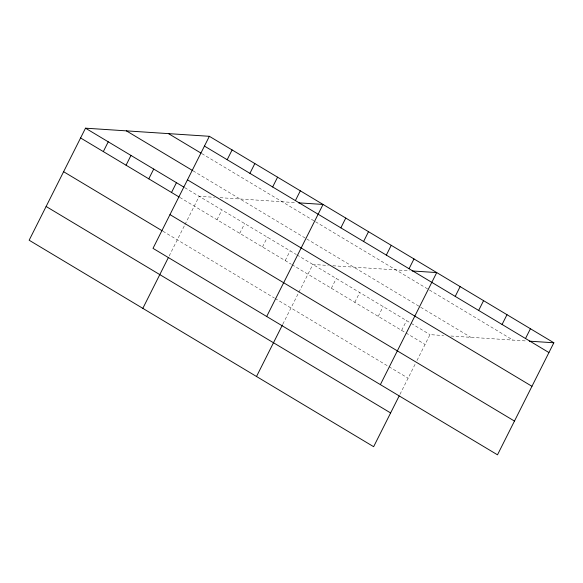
<?xml version="1.0" encoding="UTF-8"?>
<svg xmlns="http://www.w3.org/2000/svg" width="583" height="583" viewBox="0 0 583 583"><rect width="100%" height="100%" fill="white"/><g stroke="black" fill="none" stroke-linecap="round" stroke-linejoin="round"><path stroke-width="0.44" stroke-dasharray="2.92 2.19" d="M169.157 256.01L184.563 225.373M184.971 224.572L199.182 196.311L214.624 197.324M217 219.718L221.919 209.938M239.737 233.346L244.656 223.566M262.474 246.973L267.393 237.194M285.211 260.601L290.13 250.821M282.835 324.148L312.867 264.449L328.309 265.462M331.37 288.264L336.289 278.485M354.799 302.307L359.718 292.528M378.221 316.343L383.14 306.563M401.643 330.386L406.562 320.606M399.967 394.348L415.373 363.712M416.991 360.498L429.992 334.642L443.612 335.538M220.075 197.681L295.792 202.651M332.849 265.761L409.477 270.789M450.885 336.019L526.602 340.989M201.835 153.613L314.762 221.292M315.52 221.744L428.643 289.547M429.431 290.013L512.974 340.093M193.068 170.834L305.995 238.513M306.753 238.964L470.867 337.331M184.782 187.682L296.193 254.45M296.951 254.909L410.468 322.946M411.248 323.412L429.992 334.642M179.863 197.462L291.274 264.23M292.032 264.689L425.073 344.429M162.89 231.211L274.301 297.979M275.059 298.438L408.1 378.178"/><path stroke-width="0.87" d="M209.363 136.305L153.008 248.358L497.496 454.82L553.85 342.775L209.363 136.305L85.504 128.18L29.15 240.225L373.637 446.695L399.151 395.966M103.322 151.58L108.241 141.8M126.059 165.208L130.978 155.428M148.796 178.835L153.715 169.055M171.533 192.463L176.452 182.683M142.828 308.356L168.341 257.628M227.181 159.713L232.1 149.933M249.918 173.34L254.837 163.561M272.655 186.968L277.574 177.188M295.392 200.596L300.311 190.816M266.693 316.489L323.048 204.444L298.518 202.833M256.513 376.494L282.434 324.957M340.858 227.851L345.777 218.071M363.595 241.479L368.514 231.691M386.332 255.099L391.251 245.319M409.069 268.727L413.988 258.947M380.371 384.627L436.725 272.574L412.203 270.964M455.228 296.397L460.147 286.617M478.658 310.433L483.577 300.653M502.08 324.476L506.999 314.696M525.509 338.519L530.428 328.732M529.328 341.164L553.85 342.775M204.444 146.085L548.931 352.555M168.487 133.624L201.077 153.154M126.38 130.862L192.31 170.374M187.471 179.834L531.958 386.303M85.504 128.18L184.024 187.223M80.585 137.96L179.105 197.01M169.981 214.61L514.468 421.072M63.613 171.708L162.132 230.759M46.123 206.477L390.61 412.946"/></g></svg>
